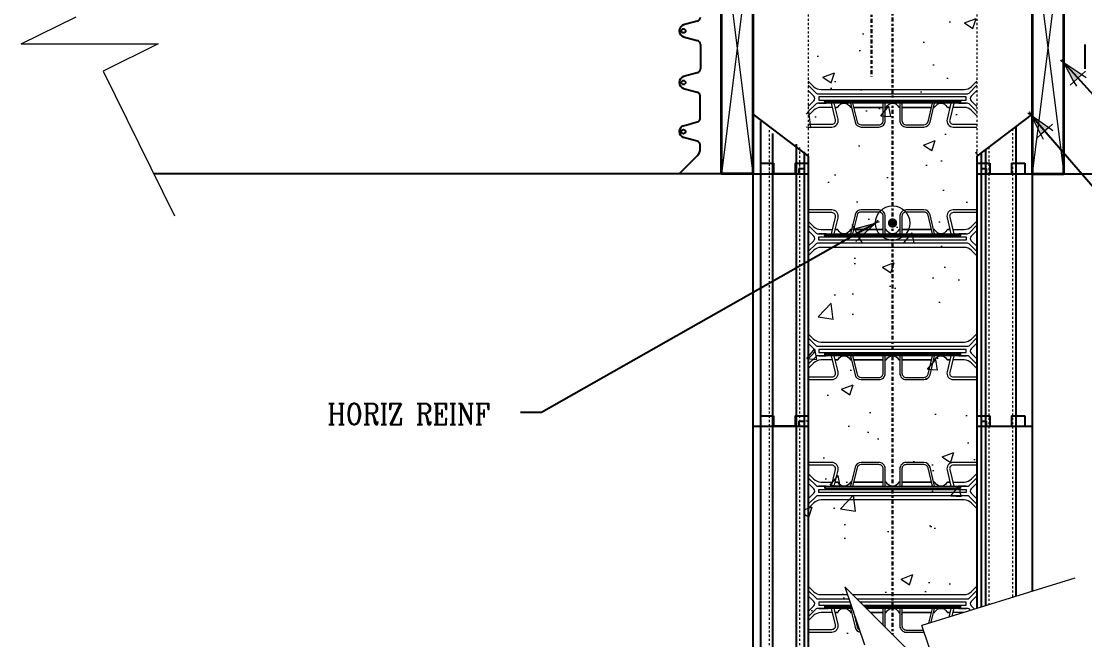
# Model space of a CAD drawing. Header units: inches. Extents: x -74.3 to 20, y 183.3 to 273.2.
# Drawn here: x -68.7 to -18.2, y 213.6 to 243 of the extents above; entities that cross this region are included whole.
import ezdxf

# ---------------------------------------------------------------- set-up
doc = ezdxf.new("R2010")
doc.units = ezdxf.units.IN
doc.header["$MEASUREMENT"] = 0
for name, pattern in [('CENTER', [2, 1.25, -0.25, 0.25, -0.25]), ('DASHED2', [0.375, 0.25, -0.125]), ('HIDDEN', [0.375, 0.25, -0.125])]:
    doc.linetypes.add(name, pattern=pattern)
for name, color, linetype, lineweight in [('A2 Hatch', 8, 'Continuous', 9), ('A4 medium', 7, 'Continuous', 35), ('DETAILS', 7, 'Continuous', 13), ('DIM', 3, 'Continuous', 13), ('REBAR', 2, 'CENTER', 30)]:
    doc.layers.add(name, color=color, linetype=linetype, lineweight=lineweight)
doc.styles.add('ARCTEXT', font='arctext.shx', dxfattribs={"width": 0.85})
doc.styles.add('RomanC', font='romanc.shx', dxfattribs={"width": 0.85, "height": 5})
doc.dimstyles.new('ARCTEXT1-4', dxfattribs={"dimtxt": 4, "dimasz": 2, "dimexe": 2, "dimexo": 2, "dimgap": 2, "dimtad": 1, "dimdec": 4, "dimzin": 3, "dimdsep": 46, "dimlunit": 4, "dimtxsty": 'ARCTEXT', "dimblk": 'ARCHTICK', "dimcen": 2, "dimaunit": 1, "dimadec": 0, "dimazin": 0, "dimtfac": 1, "dimtdec": 4, "dimtmove": 2, "dimatfit": 3, "dimldrblk": 'arrow', "dimfxl": 0, "dimtolj": 1, "dimtzin": 0, "dimarcsym": 0})

# ---------------------------------------------------------------- blocks, each defined once
blk = doc.blocks.new('_ArchTick')
at = {"color": 0, "linetype": 'ByBlock', "const_width": 0.15}
blk.add_lwpolyline([(-0.5, -0.5), (0.5, 0.5)], dxfattribs=at)
blk = doc.blocks.new('arrow')
at = {"layer": 'DIM'}
blk.add_hatch(color=253, dxfattribs=at).paths.add_polyline_path([(-2, 0.5), (-2, -0.5), (0, 0)])
at = {"layer": 'DIM', "lineweight": 9}
for points in [[(-2, 0.98), (-2, 0.5), (-2.47, 0.62)], [(0.37, 0.09), (0, 0)], [(0.37, -0.09), (0, 0)], [(-2, -0.98), (-2, -0.5), (-2.47, -0.62)]]:
    blk.add_lwpolyline(points, dxfattribs=at)
at = {"layer": 'DIM', "lineweight": 15}
blk.add_lwpolyline([(0, 0), (-2, -0.5), (-2, 0.5), (0, 0)], dxfattribs=at)

msp = doc.modelspace()

# ---------------------------------------------------------------- hatches: boundary and pattern name
at = {"layer": 'A2 Hatch', "ltscale": 0.15}
h = msp.add_hatch(dxfattribs=at)
h.set_pattern_fill('AR-CONC', color=256, scale=0.8, style=0)
h.set_pattern_definition([(50, (-6413.742, 1620.095), (5.7380815, -0.502017), [0.6, -6.6]), (355, (-6413.742, 1620.095), (-1.1100107, 6.017537), [0.48, -5.28]), (100.4514, (-6413.264, 1620.053), (4.628075, 5.5155163), [0.5099215, -5.609137]), (46.1842, (-6413.742, 1621.695), (8.5379284, -1.324152), [0.9, -9.9]), (96.6356, (-6413.0306, 1621.585), (7.477302, 7.792943), [0.764882, -8.413704]), (351.1842, (-6413.742, 1621.695), (7.477296, 7.792949), [0.72, -7.92]), (21, (-6412.942, 1621.295), (4.7752564, -3.220951), [0.6, -6.6]), (326, (-6412.942, 1621.295), (1.9465227, 5.8012004), [0.48, -5.28]), (71.4514, (-6412.544, 1621.0267), (6.721781, 2.580244), [0.5099215, -5.609137]), (37.5, (-6413.742, 1620.095), (0.09727884, 2.6631508), [0, -5.216, 0, -5.36, 0, -5.3]), (7.5, (-6413.742, 1620.095), (2.1045563, 3.1552937), [0, -3.056, 0, -5.096, 0, -2.02]), (327.5, (-6415.526, 1620.095), (4.2705795, -0.180439), [0, -2, 0, -6.24, 0, -8.28]), (317.5, (-6416.326, 1620.095), (4.6654894, 0.8008399), [0, -2.6, 0, -4.144, 0, -5.88])])
h.paths.add_polyline_path([(-29.331, 270.047), (-31.317, 269.374), (-31.517, 212.358), (-28.647, 213.331), (-29.583, 216.091), (-24.987, 211.495), (-25.923, 214.255), (-23.317, 215.139), (-23.322, 247.721), (-25.322, 247.721), (-25.322, 271.407), (-26.607, 270.971), (-25.671, 268.211), (-30.267, 272.807)])
h = msp.add_hatch(color=256, dxfattribs=at)
edge = h.paths.add_edge_path()
edge.add_arc((-27.333, 233.372), 0.224, 0, 360)

# ---------------------------------------------------------------- linework, layer by layer
at = {"color": 1}
for p, q in [((-33.958, 247.715), (-33.958, 235.715)), ((-33.958, 247.715), (-33.958, 235.715)), ((-20.708, 247.715), (-20.708, 235.715)), ((-20.708, 247.715), (-20.708, 235.715)), ((-20.708, 247.715), (-20.708, 235.715)), ((-33.608, 238.2), (-33.608, 235.715)), ((-33.608, 238.2), (-33.608, 235.715)), ((-21.473, 237.967), (-21.473, 235.715)), ((-33.033, 237.625), (-33.033, 235.715)), ((-31.908, 237.125), (-31.908, 235.715)), ((-22.918, 236.866), (-22.918, 235.715)), ((-31.533, 236.75), (-31.533, 235.715)), ((-31.333, 236.55), (-31.333, 235.715)), ((-23.333, 236.55), (-23.333, 235.715)), ((-23.133, 236.703), (-23.133, 235.715)), ((-33.608, 236.215), (-32.983, 236.215)), ((-33.608, 236.215), (-33.608, 223.715)), ((-33.033, 236.215), (-33.033, 223.715)), ((-32.983, 236.215), (-32.983, 235.715)), ((-31.958, 236.215), (-31.958, 235.715)), ((-31.958, 236.215), (-31.333, 236.215)), ((-31.908, 236.215), (-31.908, 223.715)), ((-31.783, 235.965), (-31.783, 235.715)), ((-31.783, 235.965), (-31.533, 235.965)), ((-31.533, 235.965), (-31.533, 223.715)), ((-31.333, 236.215), (-31.333, 223.715)), ((-23.333, 236.215), (-23.333, 223.715)), ((-23.333, 236.215), (-22.708, 236.215)), ((-23.133, 235.965), (-23.133, 223.715)), ((-23.133, 235.965), (-22.883, 235.965)), ((-22.883, 235.965), (-22.883, 235.715)), ((-22.708, 236.215), (-22.708, 235.715)), ((-21.683, 236.215), (-21.683, 235.715)), ((-21.683, 236.215), (-21.058, 236.215)), ((-21.058, 236.215), (-21.058, 235.715)), ((-21.058, 236.215), (-21.058, 235.715)), ((-33.958, 235.715), (-31.333, 235.715)), ((-33.958, 235.715), (-33.958, 223.715)), ((-33.958, 235.715), (-31.783, 235.715)), ((-31.908, 235.715), (-33.033, 235.715)), ((-31.533, 235.715), (-31.333, 235.715)), ((-23.333, 235.715), (-20.708, 235.715)), ((-23.333, 235.715), (-23.133, 235.715)), ((-22.918, 235.715), (-20.708, 235.715)), ((-22.918, 235.715), (-22.918, 223.715)), ((-21.473, 235.715), (-21.473, 223.715)), ((-20.708, 235.715), (-20.708, 223.715)), ((-33.608, 224.215), (-32.983, 224.215)), ((-33.608, 224.215), (-33.608, 211.778)), ((-33.033, 224.215), (-33.033, 211.958)), ((-32.983, 224.215), (-32.983, 223.715)), ((-31.958, 224.215), (-31.958, 223.715)), ((-31.958, 224.215), (-31.333, 224.215)), ((-31.908, 224.215), (-31.908, 212.31)), ((-31.333, 224.215), (-31.333, 212.49)), ((-23.333, 224.215), (-23.333, 215.057)), ((-23.333, 224.215), (-22.708, 224.215)), ((-22.708, 224.215), (-22.708, 223.715)), ((-21.683, 224.215), (-21.683, 223.715)), ((-21.683, 224.215), (-21.058, 224.215)), ((-21.058, 224.215), (-21.058, 223.715)), ((-33.958, 223.715), (-31.333, 223.715)), ((-33.958, 223.715), (-33.958, 211.669)), ((-33.958, 223.715), (-31.783, 223.715)), ((-31.908, 223.715), (-33.033, 223.715)), ((-31.783, 223.965), (-31.783, 223.715)), ((-31.783, 223.965), (-31.533, 223.965)), ((-31.533, 223.965), (-31.533, 212.428)), ((-31.533, 223.715), (-31.333, 223.715)), ((-23.333, 223.715), (-20.708, 223.715)), ((-23.333, 223.715), (-23.133, 223.715)), ((-23.133, 223.965), (-23.133, 215.119)), ((-23.133, 223.965), (-22.883, 223.965)), ((-22.918, 223.715), (-20.708, 223.715)), ((-22.918, 223.715), (-22.918, 215.186)), ((-22.883, 223.965), (-22.883, 223.715)), ((-21.473, 223.715), (-21.473, 215.634)), ((-20.708, 223.715), (-20.708, 215.871))]:
    msp.add_line(p, q, dxfattribs=at)
at = {"ltscale": 0.15}
for p, q in [((-36.605, 242.96), (-37.26, 242.782)), ((-36.605, 242.96), (-37.26, 242.782)), ((-37.26, 242.218), (-36.605, 242.04)), ((-37.26, 242.218), (-36.605, 242.04)), ((-36.457, 241.847), (-36.457, 240.7)), ((-18.209, 241.847), (-18.209, 240.7)), ((-36.457, 240.84), (-36.457, 240.7)), ((-36.457, 240.84), (-36.457, 240.7)), ((-18.209, 240.84), (-18.209, 240.7)), ((-18.209, 240.84), (-18.209, 240.7)), ((-36.605, 240.507), (-37.26, 240.329)), ((-36.605, 240.507), (-37.26, 240.329)), ((-37.26, 239.765), (-36.605, 239.587)), ((-37.26, 239.765), (-36.605, 239.587)), ((-36.458, 238.368), (-36.458, 239.414)), ((-36.458, 238.368), (-36.458, 239.414)), ((-33.958, 238.55), (-31.333, 236.55)), ((-20.708, 238.55), (-23.333, 236.55)), ((-37.261, 237.997), (-36.606, 238.175)), ((-37.261, 237.997), (-36.606, 238.175)), ((-36.606, 237.255), (-37.261, 237.433)), ((-36.606, 237.255), (-37.261, 237.433)), ((-36.458, 236.922), (-36.458, 237.062)), ((-36.458, 236.922), (-36.458, 237.062)), ((-37.458, 235.715), (-36.605, 236.569)), ((-37.458, 235.715), (-36.605, 236.569)), ((-35.458, 235.715), (-62.4, 235.715)), ((-32.983, 235.715), (-31.958, 235.715)), ((-19.208, 235.715), (7.109, 235.715)), ((-32.983, 223.715), (-31.958, 223.715))]:
    msp.add_line(p, q, dxfattribs=at)
at = {"color": 1, "linetype": 'HIDDEN', "ltscale": 0.02}
for p, q in [((-33.608, 236.215), (-32.983, 236.215)), ((-32.983, 236.215), (-32.983, 235.715)), ((-31.958, 236.215), (-31.958, 235.715)), ((-31.958, 236.215), (-31.333, 236.215)), ((-23.333, 236.215), (-22.708, 236.215)), ((-22.708, 236.215), (-22.708, 235.715)), ((-21.683, 236.215), (-21.683, 235.715)), ((-21.683, 236.215), (-21.058, 236.215)), ((-21.058, 236.215), (-21.058, 235.715)), ((-21.058, 236.215), (-21.058, 235.715)), ((-33.608, 224.215), (-32.983, 224.215)), ((-32.983, 224.215), (-32.983, 223.715)), ((-31.958, 224.215), (-31.958, 223.715)), ((-31.958, 224.215), (-31.333, 224.215)), ((-23.333, 224.215), (-22.708, 224.215)), ((-22.708, 224.215), (-22.708, 223.715)), ((-21.683, 224.215), (-21.683, 223.715)), ((-21.683, 224.215), (-21.058, 224.215)), ((-21.058, 224.215), (-21.058, 223.715))]:
    msp.add_line(p, q, dxfattribs=at)
at = {"ltscale": 0.15}
for centre in [(-37.257, 242.502), (-37.257, 242.502), (-37.257, 240.049), (-37.257, 240.049), (-37.258, 237.713), (-37.258, 237.713)]:
    msp.add_circle(centre, 0.1, dxfattribs=at)
for centre, radius, start, end in [((-36.657, 243.153), 0.2, 285.2001, 0), ((-37.157, 242.5), 0.3, 110, 250), ((-37.157, 242.5), 0.3, 110, 250), ((-36.657, 241.847), 0.2, 0, 74.7963), ((-36.657, 241.847), 0.2, 0, 74.7963), ((-37.157, 240.047), 0.3, 110, 250), ((-37.157, 240.047), 0.3, 110, 250), ((-36.657, 240.7), 0.2, 285.2001, 0), ((-36.657, 240.7), 0.2, 285.2001, 0), ((-36.657, 239.394), 0.2, 5.8971, 74.7963), ((-36.657, 239.394), 0.2, 5.8971, 74.7963), ((-36.658, 238.368), 0.2, 285.2037, 0), ((-36.658, 238.368), 0.2, 285.2037, 0), ((-37.158, 237.715), 0.3, 110, 250), ((-37.158, 237.715), 0.3, 110, 250), ((-36.658, 237.062), 0.2, 360, 74.7999), ((-36.658, 237.062), 0.2, 360, 74.7999), ((-36.958, 236.922), 0.5, 315, 0), ((-36.958, 236.922), 0.5, 315, 0)]:
    msp.add_arc(centre, radius, start, end, dxfattribs=at)
at = {"layer": 'A2 Hatch', "ltscale": 0.15}
for p, q in [((-33.958, 247.715), (-35.458, 235.715)), ((-35.458, 247.715), (-33.958, 235.715)), ((-20.708, 247.715), (-19.208, 235.715)), ((-19.208, 247.715), (-20.708, 235.715))]:
    msp.add_line(p, q, dxfattribs=at)
at = {"layer": 'A2 Hatch', "linetype": 'DASHED2', "ltscale": 0.15}
for p, q in [((-31.333, 246.88), (-31.333, 236.55)), ((-23.333, 246.88), (-23.333, 236.55)), ((-33.193, 237.785), (-33.193, 235.715)), ((-21.633, 237.846), (-21.633, 235.715)), ((-31.748, 236.965), (-31.748, 235.715)), ((-22.758, 236.988), (-22.758, 235.715)), ((-33.193, 236.215), (-33.193, 223.715)), ((-31.748, 236.215), (-31.748, 223.715)), ((-22.758, 235.715), (-22.758, 223.715)), ((-21.633, 235.715), (-21.633, 223.715)), ((-33.193, 224.215), (-33.193, 211.908)), ((-31.748, 224.215), (-31.748, 212.36)), ((-22.758, 223.715), (-22.758, 215.235)), ((-21.633, 223.715), (-21.633, 215.584))]:
    msp.add_line(p, q, dxfattribs=at)
at = {"layer": 'A2 Hatch', "ltscale": 0.15}
msp.add_circle((-27.333, 233.372), 0.816, dxfattribs=at)
at = {"layer": 'A4 medium', "ltscale": 0.15}
for points in [[(-35.458, 235.715), (-35.458, 247.715), (-33.958, 247.715), (-33.958, 235.715)], [(-19.208, 235.715), (-19.208, 247.715), (-20.708, 247.715), (-20.708, 235.715)]]:
    msp.add_lwpolyline(points, close=True, dxfattribs=at)
at = {"layer": 'DETAILS', "color": 6, "lineweight": 20}
for p, q in [((-27.781, 214.865), (-28.379, 214.865)), ((-28.379, 214.865), (-27.781, 214.865))]:
    msp.add_line(p, q, dxfattribs=at)
for points in [[(-31.333, 240.115), (-31.08, 239.862, 0.198912), (-30.727, 239.715), (-27.333, 239.715), (-23.94, 239.715, 0.198912), (-23.586, 239.862), (-23.333, 240.115)], [(-31.333, 239.915), (-30.963, 239.545, 0.198912), (-30.892, 239.515), (-27.333, 239.515), (-23.774, 239.515, 0.198912), (-23.703, 239.545), (-23.333, 239.915)], [(-31.333, 238.916), (-31.065, 239.184, 0.414214), (-31.065, 239.396), (-31.333, 239.665)], [(-23.333, 239.665), (-23.602, 239.396, 0.414214), (-23.602, 239.184), (-23.333, 238.916)], [(-27.663, 238.865, 0.279322), (-27.619, 238.892, -0.279322), (-27.333, 239.065), (-30.892, 239.065, 0.198912), (-30.963, 239.036), (-31.333, 238.666)], [(-31.333, 238.065), (-30.213, 238.065, 0.485338), (-30.047, 238.275), (-30.238, 239.065), (-30.834, 239.065), (-30.584, 239.065), (-30.484, 239.065)], [(-31.333, 237.935), (-30.213, 237.935, 0.485338), (-29.921, 238.306), (-30.104, 239.065)], [(-30.19, 238.865), (-30.727, 238.865, 0.198912), (-31.08, 238.719), (-31.333, 238.466)], [(-29.963, 238.865), (-30.056, 238.865), (-29.963, 238.865, 0.279322), (-29.918, 238.892, -0.605918), (-29.347, 238.892, 0.279322), (-29.302, 238.865)], [(-29.333, 239.065), (-29.115, 238.165, 0.346495), (-28.824, 237.935), (-27.981, 237.935, 0.414214), (-27.681, 238.235), (-27.681, 239.065)], [(-29.23, 239.065), (-29.018, 238.188, 0.346495), (-28.824, 238.035), (-27.981, 238.035, 0.414214), (-27.781, 238.235), (-27.781, 239.065)], [(-23.333, 238.666), (-23.703, 239.036, 0.198912), (-23.774, 239.065), (-27.333, 239.065, -0.279322), (-27.047, 238.892, 0.279322), (-27.003, 238.865)], [(-26.985, 239.065), (-26.985, 238.235, 0.414214), (-26.685, 237.935), (-25.843, 237.935, 0.346495), (-25.551, 238.165), (-25.334, 239.065)], [(-26.885, 239.065), (-26.885, 238.235, 0.414214), (-26.685, 238.035), (-25.843, 238.035, 0.346495), (-25.648, 238.188), (-25.437, 239.065)], [(-25.364, 238.865, 0.279322), (-25.32, 238.892, -0.605918), (-24.748, 238.892, 0.279322), (-24.704, 238.865), (-24.611, 238.865), (-24.704, 238.865)], [(-24.562, 239.065), (-24.746, 238.306, 0.485338), (-24.454, 237.935), (-23.333, 237.935)], [(-24.183, 239.065), (-24.083, 239.065), (-23.833, 239.065), (-24.429, 239.065), (-24.619, 238.275, 0.485338), (-24.454, 238.065), (-23.333, 238.065)], [(-23.333, 238.466), (-23.586, 238.719, 0.198912), (-23.94, 238.865), (-24.477, 238.865)], [(-30.104, 232.865), (-29.921, 233.625, 0.485338), (-30.213, 233.995), (-31.333, 233.995)], [(-30.484, 232.865), (-30.584, 232.865), (-30.834, 232.865), (-30.238, 232.865), (-30.047, 233.655, 0.485338), (-30.213, 233.865), (-31.333, 233.865)], [(-27.681, 232.865), (-27.681, 233.695, 0.414214), (-27.981, 233.995), (-28.824, 233.995, 0.346495), (-29.115, 233.766), (-29.333, 232.865)], [(-27.781, 232.865), (-27.781, 233.695, 0.414214), (-27.981, 233.895), (-28.824, 233.895, 0.346495), (-29.018, 233.742), (-29.23, 232.865)], [(-25.334, 232.865), (-25.551, 233.766, 0.346495), (-25.843, 233.995), (-26.685, 233.995, 0.414214), (-26.985, 233.695), (-26.985, 232.865)], [(-25.437, 232.865), (-25.648, 233.742, 0.346495), (-25.843, 233.895), (-26.685, 233.895, 0.414214), (-26.885, 233.695), (-26.885, 232.865)], [(-23.333, 233.995), (-24.454, 233.995, 0.485338), (-24.746, 233.625), (-24.562, 232.865)], [(-23.333, 233.865), (-24.454, 233.865, 0.485338), (-24.619, 233.655), (-24.429, 232.865), (-23.833, 232.865), (-24.083, 232.865), (-24.183, 232.865)], [(-31.333, 233.465), (-31.08, 233.212, 0.198912), (-30.727, 233.065), (-30.19, 233.065)], [(-31.333, 233.265), (-30.963, 232.895, 0.198912), (-30.892, 232.865), (-27.333, 232.865, -0.279322), (-27.619, 233.038, 0.279322), (-27.663, 233.065)], [(-27.003, 233.065, 0.279322), (-27.047, 233.038, -0.279322), (-27.333, 232.865), (-23.774, 232.865, 0.198912), (-23.703, 232.895), (-23.333, 233.265)], [(-24.477, 233.065), (-23.94, 233.065, 0.198912), (-23.586, 233.212), (-23.333, 233.465)], [(-31.333, 232.266), (-31.065, 232.534, 0.414214), (-31.065, 232.746), (-31.333, 233.015)], [(-29.302, 233.065, 0.279322), (-29.347, 233.038, -0.605918), (-29.918, 233.038, 0.279322), (-29.963, 233.065), (-30.056, 233.065), (-29.963, 233.065)], [(-24.704, 233.065), (-24.611, 233.065), (-24.704, 233.065, 0.279322), (-24.748, 233.038, -0.605918), (-25.32, 233.038, 0.279322), (-25.364, 233.065)], [(-23.333, 233.015), (-23.602, 232.746, 0.414214), (-23.602, 232.534), (-23.333, 232.266)], [(-23.333, 232.016), (-23.703, 232.386, 0.198912), (-23.774, 232.415), (-27.333, 232.415), (-30.892, 232.415, 0.198912), (-30.963, 232.386), (-31.333, 232.016)], [(-23.333, 231.816), (-23.586, 232.069, 0.198912), (-23.94, 232.215), (-27.333, 232.215), (-30.727, 232.215, 0.198912), (-31.08, 232.069), (-31.333, 231.816)], [(-31.333, 228.115), (-31.08, 227.862, 0.198912), (-30.727, 227.715), (-27.333, 227.715), (-23.94, 227.715, 0.198912), (-23.586, 227.862), (-23.333, 228.115)], [(-31.333, 227.915), (-30.963, 227.545, 0.198912), (-30.892, 227.515), (-27.333, 227.515), (-23.774, 227.515, 0.198912), (-23.703, 227.545), (-23.333, 227.915)], [(-31.333, 226.916), (-31.065, 227.184, 0.414214), (-31.065, 227.396), (-31.333, 227.665)], [(-23.333, 227.665), (-23.602, 227.396, 0.414214), (-23.602, 227.184), (-23.333, 226.916)], [(-27.663, 226.865, 0.279322), (-27.619, 226.892, -0.279322), (-27.333, 227.065), (-30.892, 227.065, 0.198912), (-30.963, 227.036), (-31.333, 226.666)], [(-31.333, 226.065), (-30.213, 226.065, 0.485338), (-30.047, 226.275), (-30.238, 227.065), (-30.834, 227.065), (-30.584, 227.065), (-30.484, 227.065)], [(-31.333, 225.935), (-30.213, 225.935, 0.485338), (-29.921, 226.306), (-30.104, 227.065)], [(-30.19, 226.865), (-30.727, 226.865, 0.198912), (-31.08, 226.719), (-31.333, 226.466)], [(-29.963, 226.865), (-30.056, 226.865), (-29.963, 226.865, 0.279322), (-29.918, 226.892, -0.605918), (-29.347, 226.892, 0.279322), (-29.302, 226.865)], [(-29.333, 227.065), (-29.115, 226.165, 0.346495), (-28.824, 225.935), (-27.981, 225.935, 0.414214), (-27.681, 226.235), (-27.681, 227.065)], [(-29.23, 227.065), (-29.018, 226.188, 0.346495), (-28.824, 226.035), (-27.981, 226.035, 0.414214), (-27.781, 226.235), (-27.781, 227.065)], [(-23.333, 226.666), (-23.703, 227.036, 0.198912), (-23.774, 227.065), (-27.333, 227.065, -0.279322), (-27.047, 226.892, 0.279322), (-27.003, 226.865)], [(-26.985, 227.065), (-26.985, 226.235, 0.414214), (-26.685, 225.935), (-25.843, 225.935, 0.346495), (-25.551, 226.165), (-25.334, 227.065)], [(-26.885, 227.065), (-26.885, 226.235, 0.414214), (-26.685, 226.035), (-25.843, 226.035, 0.346495), (-25.648, 226.188), (-25.437, 227.065)], [(-25.364, 226.865, 0.279322), (-25.32, 226.892, -0.605918), (-24.748, 226.892, 0.279322), (-24.704, 226.865), (-24.611, 226.865), (-24.704, 226.865)], [(-24.562, 227.065), (-24.746, 226.306, 0.485338), (-24.454, 225.935), (-23.333, 225.935)], [(-24.183, 227.065), (-24.083, 227.065), (-23.833, 227.065), (-24.429, 227.065), (-24.619, 226.275, 0.485338), (-24.454, 226.065), (-23.333, 226.065)], [(-23.333, 226.466), (-23.586, 226.719, 0.198912), (-23.94, 226.865), (-24.477, 226.865)], [(-30.104, 220.865), (-29.921, 221.625, 0.485338), (-30.213, 221.995), (-31.333, 221.995)], [(-30.484, 220.865), (-30.584, 220.865), (-30.834, 220.865), (-30.238, 220.865), (-30.047, 221.655, 0.485338), (-30.213, 221.865), (-31.333, 221.865)], [(-27.681, 220.865), (-27.681, 221.695, 0.414214), (-27.981, 221.995), (-28.824, 221.995, 0.346495), (-29.115, 221.766), (-29.333, 220.865)], [(-27.781, 220.865), (-27.781, 221.695, 0.414214), (-27.981, 221.895), (-28.824, 221.895, 0.346495), (-29.018, 221.742), (-29.23, 220.865)], [(-25.334, 220.865), (-25.551, 221.766, 0.346495), (-25.843, 221.995), (-26.685, 221.995, 0.414214), (-26.985, 221.695), (-26.985, 220.865)], [(-25.437, 220.865), (-25.648, 221.742, 0.346495), (-25.843, 221.895), (-26.685, 221.895, 0.414214), (-26.885, 221.695), (-26.885, 220.865)], [(-23.333, 221.995), (-24.454, 221.995, 0.485338), (-24.746, 221.625), (-24.562, 220.865)], [(-23.333, 221.865), (-24.454, 221.865, 0.485338), (-24.619, 221.655), (-24.429, 220.865), (-23.833, 220.865), (-24.083, 220.865), (-24.183, 220.865)], [(-31.333, 221.465), (-31.08, 221.212, 0.198912), (-30.727, 221.065), (-30.19, 221.065)], [(-31.333, 221.265), (-30.963, 220.895, 0.198912), (-30.892, 220.865), (-27.333, 220.865, -0.279322), (-27.619, 221.038, 0.279322), (-27.663, 221.065)], [(-27.003, 221.065, 0.279322), (-27.047, 221.038, -0.279322), (-27.333, 220.865), (-23.774, 220.865, 0.198912), (-23.703, 220.895), (-23.333, 221.265)], [(-24.477, 221.065), (-23.94, 221.065, 0.198912), (-23.586, 221.212), (-23.333, 221.465)], [(-31.333, 220.266), (-31.065, 220.534, 0.414214), (-31.065, 220.746), (-31.333, 221.015)], [(-29.302, 221.065, 0.279322), (-29.347, 221.038, -0.605918), (-29.918, 221.038, 0.279322), (-29.963, 221.065), (-30.056, 221.065), (-29.963, 221.065)], [(-24.704, 221.065), (-24.611, 221.065), (-24.704, 221.065, 0.279322), (-24.748, 221.038, -0.605918), (-25.32, 221.038, 0.279322), (-25.364, 221.065)], [(-23.333, 221.015), (-23.602, 220.746, 0.414214), (-23.602, 220.534), (-23.333, 220.266)], [(-23.333, 220.016), (-23.703, 220.386, 0.198912), (-23.774, 220.415), (-27.333, 220.415), (-30.892, 220.415, 0.198912), (-30.963, 220.386), (-31.333, 220.016)], [(-23.333, 219.816), (-23.586, 220.069, 0.198912), (-23.94, 220.215), (-27.333, 220.215), (-30.727, 220.215, 0.198912), (-31.08, 220.069), (-31.333, 219.816)], [(-31.333, 216.115), (-31.08, 215.862, 0.198912), (-30.727, 215.715), (-29.474, 215.715)], [(-29.229, 215.715), (-27.333, 215.715), (-23.94, 215.715, 0.198912), (-23.586, 215.862), (-23.333, 216.115)], [(-31.333, 215.915), (-30.963, 215.545, 0.198912), (-30.892, 215.515), (-29.406, 215.515)], [(-31.333, 214.916), (-31.065, 215.184, 0.414214), (-31.065, 215.396), (-31.333, 215.665)], [(-29.029, 215.515), (-27.333, 215.515), (-23.774, 215.515, 0.198912), (-23.703, 215.545), (-23.333, 215.915)], [(-23.333, 215.665), (-23.602, 215.396, 0.414214), (-23.602, 215.184), (-23.441, 215.024)], [(-29.287, 215.165), (-30.484, 215.165), (-30.582, 215.143, 0.780776), (-30.582, 215.137), (-30.484, 215.115), (-29.27, 215.115)], [(-28.629, 215.115), (-27.333, 215.115), (-24.183, 215.115), (-24.085, 215.137, 0.780776), (-24.085, 215.143), (-24.183, 215.165), (-27.333, 215.165), (-28.679, 215.165)], [(-31.333, 214.065), (-30.213, 214.065, 0.485338), (-30.047, 214.275), (-30.238, 215.065), (-30.834, 215.065), (-30.584, 215.065), (-30.484, 215.065)], [(-31.333, 213.935), (-30.213, 213.935, 0.485338), (-29.921, 214.306), (-30.104, 215.065)], [(-29.253, 215.065), (-30.892, 215.065, 0.198912), (-30.963, 215.036), (-31.333, 214.666)], [(-30.19, 214.865), (-30.727, 214.865, 0.198912), (-31.08, 214.719), (-31.333, 214.466)], [(-29.963, 214.865), (-30.056, 214.865), (-29.963, 214.865, 0.279322), (-29.918, 214.892, -0.605918), (-29.347, 214.892, 0.279322), (-29.302, 214.865)], [(-29.333, 215.065), (-29.115, 214.165, 0.302614), (-28.871, 213.939, 0.302614)], [(-29.172, 214.825), (-29.018, 214.188, 0.225019), (-28.911, 214.055)], [(-27.663, 214.865, 0.279322), (-27.619, 214.892, -0.279322), (-27.333, 215.065), (-28.579, 215.065)], [(-27.688, 214.174, 0.051306), (-27.681, 214.235), (-27.681, 215.065)], [(-23.632, 214.965), (-23.703, 215.036, 0.198912), (-23.774, 215.065), (-27.333, 215.065, -0.279322), (-27.047, 214.892, 0.279322), (-27.003, 214.865)], [(-26.985, 215.065), (-26.985, 214.235, 0.414214), (-26.685, 213.935), (-25.843, 213.935, 0.00833), (-25.833, 213.935, 0.00833)], [(-26.885, 215.065), (-26.885, 214.235, 0.414214), (-26.685, 214.035), (-25.866, 214.035)], [(-25.364, 214.865, 0.279322), (-25.32, 214.892, -0.605918), (-24.748, 214.892, 0.279322), (-24.704, 214.865), (-24.611, 214.865), (-24.704, 214.865)]]:
    msp.add_lwpolyline(points, format="xyb", dxfattribs=at)
for points in [[(-27.333, 239.215), (-23.833, 239.215), (-23.833, 239.365), (-27.333, 239.365), (-30.834, 239.365), (-30.834, 239.215)], [(-29.284, 238.865), (-29.302, 238.865)], [(-27.781, 238.865), (-29.181, 238.865)], [(-27.681, 238.865), (-27.663, 238.865)], [(-26.985, 238.865), (-27.003, 238.865)], [(-26.885, 238.865), (-25.485, 238.865)], [(-25.382, 238.865), (-25.364, 238.865)], [(-29.284, 233.065), (-29.302, 233.065)], [(-27.781, 233.065), (-29.181, 233.065)], [(-27.681, 233.065), (-27.663, 233.065)], [(-26.985, 233.065), (-27.003, 233.065)], [(-26.885, 233.065), (-25.485, 233.065)], [(-25.382, 233.065), (-25.364, 233.065)], [(-27.333, 232.715), (-23.833, 232.715), (-23.833, 232.565), (-27.333, 232.565), (-30.834, 232.565), (-30.834, 232.715)], [(-27.333, 227.215), (-23.833, 227.215), (-23.833, 227.365), (-27.333, 227.365), (-30.834, 227.365), (-30.834, 227.215)], [(-29.284, 226.865), (-29.302, 226.865)], [(-27.781, 226.865), (-29.181, 226.865)], [(-27.681, 226.865), (-27.663, 226.865)], [(-26.985, 226.865), (-27.003, 226.865)], [(-26.885, 226.865), (-25.485, 226.865)], [(-25.382, 226.865), (-25.364, 226.865)], [(-27.333, 220.715), (-23.833, 220.715), (-23.833, 220.565), (-27.333, 220.565), (-30.834, 220.565), (-30.834, 220.715)], [(-29.284, 221.065), (-29.302, 221.065)], [(-27.781, 221.065), (-29.181, 221.065)], [(-27.681, 221.065), (-27.663, 221.065)], [(-26.985, 221.065), (-27.003, 221.065)], [(-26.885, 221.065), (-25.485, 221.065)], [(-25.382, 221.065), (-25.364, 221.065)], [(-29.284, 214.865), (-29.302, 214.865)], [(-27.681, 214.865), (-27.663, 214.865)], [(-26.985, 214.865), (-27.003, 214.865)], [(-26.885, 214.865), (-25.485, 214.865)], [(-25.382, 214.865), (-25.364, 214.865)]]:
    msp.add_lwpolyline(points, close=True, dxfattribs=at)
for points in [[(-27.333, 239.115), (-24.183, 239.115), (-24.085, 239.137, 0.780776), (-24.085, 239.143), (-24.183, 239.165), (-27.333, 239.165), (-30.484, 239.165), (-30.582, 239.143, 0.780776), (-30.582, 239.137), (-30.484, 239.115)], [(-27.333, 232.815), (-30.484, 232.815), (-30.582, 232.793, 0.780776), (-30.582, 232.787), (-30.484, 232.765), (-27.333, 232.765), (-24.183, 232.765), (-24.085, 232.787, 0.780776), (-24.085, 232.793), (-24.183, 232.815)], [(-27.333, 227.115), (-24.183, 227.115), (-24.085, 227.137, 0.780776), (-24.085, 227.143), (-24.183, 227.165), (-27.333, 227.165), (-30.484, 227.165), (-30.582, 227.143, 0.780776), (-30.582, 227.137), (-30.484, 227.115)], [(-27.333, 220.815), (-30.484, 220.815), (-30.582, 220.793, 0.780776), (-30.582, 220.787), (-30.484, 220.765), (-27.333, 220.765), (-24.183, 220.765), (-24.085, 220.787, 0.780776), (-24.085, 220.793), (-24.183, 220.815)]]:
    msp.add_lwpolyline(points, format="xyb", close=True, dxfattribs=at)
for points in [[(-29.355, 215.365), (-30.834, 215.365), (-30.834, 215.215), (-29.304, 215.215)], [(-28.729, 215.215), (-27.333, 215.215), (-23.833, 215.215), (-23.833, 215.365), (-27.333, 215.365), (-28.879, 215.365)], [(-27.781, 214.268), (-27.781, 215.065)], [(-25.606, 214.363), (-25.437, 215.065)], [(-25.494, 214.401), (-25.334, 215.065)], [(-24.562, 215.065), (-24.664, 214.645)], [(-24.183, 215.065), (-24.083, 215.065), (-23.833, 215.065), (-24.429, 215.065), (-24.519, 214.69)], [(-23.952, 214.865), (-24.477, 214.865)]]:
    msp.add_lwpolyline(points, dxfattribs=at)
at = {"layer": 'DIM'}
for p, q in [((-68.694, 241.883), (-66.081, 243.173)), ((-68.694, 241.883), (-62.194, 241.883)), ((-62.194, 241.883), (-64.808, 240.594)), ((-64.808, 240.594), (-61.413, 233.715)), ((-29.599, 216.086), (-28.663, 213.326)), ((-25.003, 211.49), (-29.599, 216.086)), ((-18.687, 216.497), (-25.939, 214.25)), ((-25.003, 211.49), (-25.939, 214.25))]:
    msp.add_line(p, q, dxfattribs=at)
at = {"layer": 'REBAR', "ltscale": 0.15}
for p, q in [((-28.335, 270.854), (-28.335, 240.316)), ((-27.333, 257.269), (-27.333, 213.82))]:
    msp.add_line(p, q, dxfattribs=at)

# ---------------------------------------------------------------- texts
at = {"layer": 'DIM', "color": 3, "insert": (-54.164, 224.792), "char_height": 1, "width": 22.68955, "attachment_point": 1, "style": 'RomanC'}
msp.add_mtext('HORIZ REINF ', dxfattribs=at)

# ---------------------------------------------------------------- leaders
at = {"layer": 'DIM'}
for points in [[(-19.208, 240.996), (-1.5, 221.516), (-0.5, 221.516)], [(-20.758, 238.501), (-1.5, 216.207), (-0.5, 216.206)], [(-28.149, 233.372), (-43.996, 224.368), (-44.996, 224.368)]]:
    msp.add_leader(points, dimstyle='ARCTEXT1-4', override={"dimasz": 0.5, "dimtad": 0}, dxfattribs=at)

doc.saveas('drawing.dxf')
